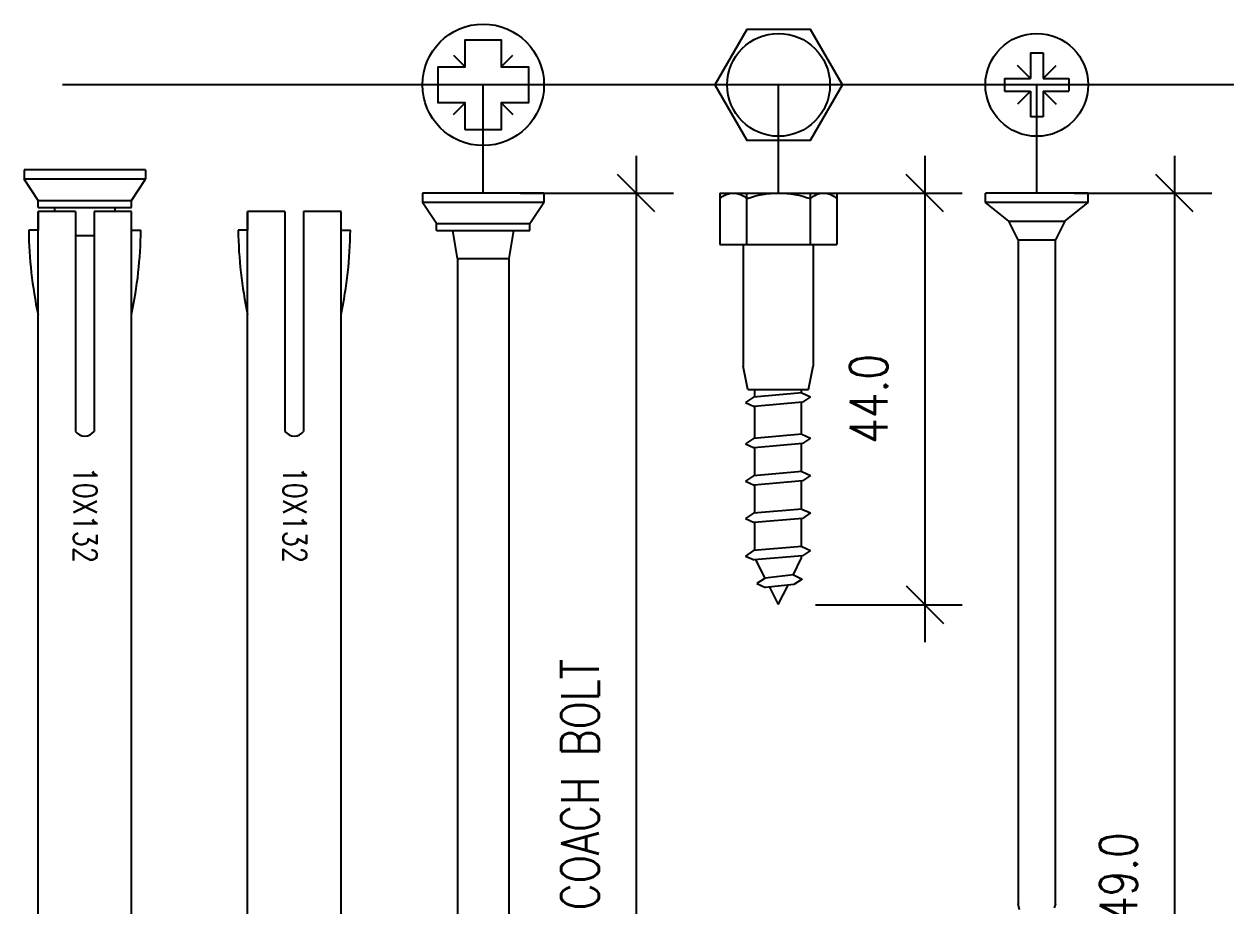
# Model space of a CAD drawing. Header units: millimetres. Extents: x 0 to 23312, y -3206 to 11448.
# Drawn here: x 6557.6 to 6686.2, y -2293.9 to -2199.6 of the extents above; entities that cross this region are included whole.
import ezdxf

# ---------------------------------------------------------------- set-up
doc = ezdxf.new("R2010")
doc.units = ezdxf.units.MM
doc.header["$LTSCALE"] = 10
doc.header["$PDMODE"] = 35
for name, color, linetype in [('02 - Notes & Text', 251, 'Continuous'), ('40 - Detail Outline', 142, 'Continuous'), ('41 - Detail', 7, 'Continuous')]:
    doc.layers.add(name, color=color, linetype=linetype)
doc.styles.add('1-2', font='romans.shx', dxfattribs={"width": 0.8, "height": 4})
doc.dimstyles.new('1-2', dxfattribs={"dimtxt": 4, "dimasz": 4, "dimexe": 4, "dimexo": 4, "dimgap": 4, "dimtad": 1, "dimdec": 0, "dimzin": 0, "dimdsep": 46, "dimtxsty": '1-2', "dimblk": 'OBLIQUE', "dimcen": 4, "dimdle": 4, "dimclrd": 251, "dimclre": 251, "dimclrt": 251, "dimadec": 0, "dimazin": 0, "dimtfac": 1, "dimtdec": 0, "dimtix": 1, "dimtmove": 1, "dimatfit": 3, "dimfxl": 1, "dimtolj": 1, "dimtzin": 0, "dimlwd": 25, "dimarcsym": 0})

# ---------------------------------------------------------------- blocks, each defined once
blk = doc.blocks.new('_Oblique')
at = {"color": 0, "linetype": 'ByBlock', "lineweight": -2}
blk.add_line((-0.5, -0.5), (0.5, 0.5), dxfattribs=at)
blk = doc.blocks.new('*D45')
at = {"layer": '02 - Notes & Text', "color": 251, "lineweight": 25, "ltscale": 10, "transparency": 16777216}
blk.add_line((6680.69, -2213.67), (6680.69, -2370.67), dxfattribs=at)
at = {"layer": '02 - Notes & Text', "color": 251, "lineweight": -2, "ltscale": 10, "transparency": 16777216}
for p, q in [((6669.95, -2217.67), (6684.69, -2217.67)), ((6669.95, -2366.67), (6684.69, -2366.67))]:
    blk.add_line(p, q, dxfattribs=at)
at = {"layer": 'Defpoints', "color": 0, "ltscale": 10, "transparency": 16777216}
for p in [(6665.95, -2217.67), (6665.95, -2366.67), (6680.69, -2366.67)]:
    blk.add_point(p, dxfattribs=at)
at = {"layer": '02 - Notes & Text', "color": 251, "lineweight": 25, "ltscale": 10, "transparency": 16777216, "xscale": 4, "yscale": 4, "zscale": 4}
for p, rotation in [((6680.69, -2217.67), 90), ((6680.69, -2366.67), 270)]:
    blk.add_blockref('_Oblique', p, dxfattribs=dict(at, rotation=rotation))
at = {"layer": '02 - Notes & Text', "color": 251, "ltscale": 10, "transparency": 16777216, "insert": (6674.69, -2292.17), "char_height": 4, "attachment_point": 5, "rotation": 90, "style": '1-2'}
blk.add_mtext('\\A1;149.0', dxfattribs=at)
blk = doc.blocks.new('*D46')
at = {"layer": '02 - Notes & Text', "color": 251, "lineweight": 25, "ltscale": 10, "transparency": 16777216}
blk.add_line((6653.97, -2213.67), (6653.97, -2265.67), dxfattribs=at)
at = {"layer": '02 - Notes & Text', "color": 251, "lineweight": -2, "ltscale": 10, "transparency": 16777216}
for p, q in [((6642.3, -2217.67), (6657.97, -2217.67)), ((6642.3, -2261.67), (6657.97, -2261.67))]:
    blk.add_line(p, q, dxfattribs=at)
at = {"layer": 'Defpoints', "color": 0, "ltscale": 10, "transparency": 16777216}
for p in [(6638.3, -2217.67), (6638.3, -2261.67), (6653.97, -2261.67)]:
    blk.add_point(p, dxfattribs=at)
at = {"layer": '02 - Notes & Text', "color": 251, "lineweight": 25, "ltscale": 10, "transparency": 16777216, "xscale": 4, "yscale": 4, "zscale": 4}
for p, rotation in [((6653.97, -2217.67), 90), ((6653.97, -2261.67), 270)]:
    blk.add_blockref('_Oblique', p, dxfattribs=dict(at, rotation=rotation))
at = {"layer": '02 - Notes & Text', "color": 251, "ltscale": 10, "transparency": 16777216, "insert": (6647.97, -2239.67), "char_height": 4, "attachment_point": 5, "rotation": 90, "style": '1-2'}
blk.add_mtext('\\A1;44.0', dxfattribs=at)
blk = doc.blocks.new('*D47')
at = {"layer": '02 - Notes & Text', "color": 251, "lineweight": 25, "ltscale": 10, "transparency": 16777216}
blk.add_line((6623.09, -2213.67), (6623.09, -2362.67), dxfattribs=at)
at = {"layer": '02 - Notes & Text', "color": 251, "lineweight": -2, "ltscale": 10, "transparency": 16777216}
for p, q in [((6610.74, -2217.67), (6627.09, -2217.67)), ((6610.74, -2358.67), (6627.09, -2358.67))]:
    blk.add_line(p, q, dxfattribs=at)
at = {"layer": 'Defpoints', "color": 0, "ltscale": 10, "transparency": 16777216}
for p in [(6606.74, -2217.67), (6606.74, -2358.67), (6623.09, -2358.67)]:
    blk.add_point(p, dxfattribs=at)
at = {"layer": '02 - Notes & Text', "color": 251, "lineweight": 25, "ltscale": 10, "transparency": 16777216, "xscale": 4, "yscale": 4, "zscale": 4}
for p, rotation in [((6623.09, -2217.67), 90), ((6623.09, -2358.67), 270)]:
    blk.add_blockref('_Oblique', p, dxfattribs=dict(at, rotation=rotation))
at = {"layer": '02 - Notes & Text', "color": 251, "ltscale": 10, "transparency": 16777216, "insert": (6617.09, -2288.17), "char_height": 4, "attachment_point": 5, "rotation": 90, "style": '1-2'}
blk.add_mtext('\\A1;141.0 COACH BOLT', dxfattribs=at)

msp = doc.modelspace()

# ---------------------------------------------------------------- linework, layer by layer
at = {"layer": '40 - Detail Outline', "ltscale": 10}
for p, q in [((6804.623, -2206.086), (6561.736, -2206.086)), ((6606.736, -2217.667), (6606.736, -2206.086)), ((6638.333, -2217.667), (6638.333, -2206.086)), ((6665.955, -2217.671), (6665.955, -2206.091))]:
    msp.add_line(p, q, dxfattribs=at)
at = {"layer": '41 - Detail', "color": 251}
for p, q in [((6665.267, -2202.647), (6665.267, -2205.397)), ((6665.267, -2202.647), (6666.642, -2202.647)), ((6666.642, -2202.647), (6666.642, -2205.397)), ((6603.555, -2202.905), (6604.806, -2204.156)), ((6608.667, -2204.156), (6609.917, -2202.905)), ((6665.267, -2205.397), (6663.892, -2204.022)), ((6666.642, -2205.397), (6668.017, -2204.022)), ((6662.517, -2205.397), (6665.267, -2205.397)), ((6662.517, -2205.397), (6662.517, -2206.772)), ((6666.642, -2205.397), (6669.392, -2205.397)), ((6669.392, -2205.397), (6669.392, -2206.772)), ((6662.517, -2206.772), (6665.267, -2206.772)), ((6665.267, -2206.772), (6663.892, -2208.147)), ((6665.267, -2206.772), (6665.267, -2209.522)), ((6666.642, -2206.772), (6666.642, -2209.522)), ((6666.642, -2206.772), (6669.392, -2206.772)), ((6666.642, -2206.772), (6668.017, -2208.147)), ((6603.555, -2209.267), (6604.806, -2208.017)), ((6608.667, -2208.017), (6609.917, -2209.267)), ((6666.642, -2209.522), (6665.267, -2209.522)), ((6570.61, -2215.186), (6557.61, -2215.186)), ((6557.61, -2215.186), (6557.61, -2216.186)), ((6570.61, -2215.186), (6570.61, -2216.186)), ((6570.61, -2216.186), (6557.61, -2216.186)), ((6559.11, -2218.436), (6557.61, -2216.186)), ((6569.11, -2218.436), (6570.61, -2216.186)), ((6613.236, -2217.667), (6600.236, -2217.667)), ((6600.236, -2217.667), (6600.236, -2218.667)), ((6613.236, -2217.667), (6613.236, -2218.667)), ((6632.051, -2217.667), (6644.551, -2217.667)), ((6632.051, -2217.667), (6632.051, -2223.167)), ((6634.92, -2223.167), (6634.92, -2217.667)), ((6641.747, -2223.167), (6641.747, -2217.667)), ((6644.551, -2217.667), (6644.551, -2223.167)), ((6671.455, -2217.671), (6660.455, -2217.671)), ((6660.455, -2218.671), (6660.455, -2217.671)), ((6671.455, -2218.671), (6671.455, -2217.671)), ((6559.11, -2219.186), (6559.11, -2218.436)), ((6559.11, -2218.436), (6569.11, -2218.436)), ((6559.11, -2219.186), (6569.11, -2219.186)), ((6560.86, -2219.186), (6567.36, -2219.186)), ((6560.935, -2219.636), (6560.86, -2219.186)), ((6567.36, -2219.186), (6567.285, -2219.636)), ((6569.11, -2219.186), (6569.11, -2218.436)), ((6613.236, -2218.667), (6600.236, -2218.667)), ((6601.736, -2220.917), (6600.236, -2218.667)), ((6611.736, -2220.917), (6613.236, -2218.667)), ((6662.955, -2220.671), (6660.455, -2218.671)), ((6671.455, -2218.671), (6660.455, -2218.671)), ((6668.955, -2220.671), (6671.455, -2218.671)), ((6559.11, -2351.136), (6559.11, -2219.636)), ((6563.11, -2219.636), (6559.11, -2219.636)), ((6559.11, -2219.636), (6559.11, -2221.636)), ((6563.11, -2219.636), (6563.11, -2243.136)), ((6569.11, -2219.636), (6565.11, -2219.636)), ((6565.11, -2219.636), (6565.11, -2243.136)), ((6569.11, -2351.136), (6569.11, -2219.636)), ((6581.524, -2351.136), (6581.524, -2219.636)), ((6585.524, -2219.636), (6581.524, -2219.636)), ((6581.524, -2219.636), (6581.524, -2221.636)), ((6585.524, -2219.636), (6585.524, -2243.136)), ((6591.524, -2219.636), (6587.524, -2219.636)), ((6587.524, -2219.636), (6587.524, -2243.136)), ((6591.524, -2351.136), (6591.524, -2219.636)), ((6559.11, -2221.636), (6558.11, -2221.636)), ((6569.11, -2221.636), (6570.11, -2221.636)), ((6581.524, -2221.636), (6580.524, -2221.636)), ((6591.524, -2221.636), (6592.524, -2221.636)), ((6601.736, -2221.667), (6601.736, -2220.917)), ((6601.736, -2220.917), (6611.736, -2220.917)), ((6601.736, -2221.667), (6611.736, -2221.667)), ((6603.486, -2221.667), (6609.986, -2221.667)), ((6603.986, -2224.667), (6603.486, -2221.667)), ((6609.986, -2221.667), (6609.486, -2224.667)), ((6611.736, -2221.667), (6611.736, -2220.917)), ((6662.955, -2220.671), (6668.955, -2220.671)), ((6663.955, -2222.67), (6662.955, -2220.671)), ((6668.955, -2220.671), (6667.955, -2222.672)), ((6563.11, -2222.186), (6565.11, -2222.186)), ((6563.11, -2222.186), (6565.11, -2222.186)), ((6632.051, -2223.167), (6644.551, -2223.167)), ((6634.551, -2223.167), (6634.551, -2236.167)), ((6642.051, -2223.167), (6642.051, -2236.167)), ((6663.955, -2222.67), (6663.956, -2293.671)), ((6663.955, -2222.67), (6667.955, -2222.672)), ((6663.955, -2222.67), (6663.956, -2293.671)), ((6663.955, -2222.67), (6667.955, -2222.672)), ((6667.956, -2293.671), (6667.955, -2222.672)), ((6603.986, -2224.667), (6603.986, -2313.667)), ((6603.986, -2224.667), (6609.486, -2224.667)), ((6604.736, -2224.667), (6608.736, -2224.667)), ((6609.486, -2224.667), (6609.486, -2313.667)), ((6635.051, -2238.667), (6634.551, -2236.167)), ((6641.551, -2238.667), (6642.051, -2236.167)), ((6635.051, -2238.667), (6641.551, -2238.667)), ((6635.801, -2239.471), (6635.801, -2238.667)), ((6640.801, -2239.034), (6640.801, -2238.667)), ((6635.642, -2239.485), (6634.777, -2240.063)), ((6640.826, -2239.032), (6635.642, -2239.485)), ((6640.826, -2239.032), (6641.758, -2239.452)), ((6641.758, -2239.452), (6640.894, -2240.03)), ((6634.777, -2240.063), (6635.709, -2240.483)), ((6640.894, -2240.03), (6635.709, -2240.483)), ((6635.801, -2243.881), (6635.801, -2240.475)), ((6640.801, -2243.444), (6640.801, -2240.038)), ((6640.826, -2243.442), (6635.642, -2243.895)), ((6640.826, -2243.442), (6641.758, -2243.862)), ((6635.642, -2243.895), (6634.777, -2244.473)), ((6634.777, -2244.473), (6635.709, -2244.893)), ((6640.894, -2244.44), (6635.709, -2244.893)), ((6635.801, -2247.881), (6635.801, -2244.885)), ((6640.801, -2247.444), (6640.801, -2244.448)), ((6641.758, -2243.862), (6640.894, -2244.44)), ((6640.826, -2247.442), (6635.642, -2247.895)), ((6640.826, -2247.442), (6641.758, -2247.862)), ((6635.642, -2247.895), (6634.777, -2248.473)), ((6634.777, -2248.473), (6635.709, -2248.893)), ((6640.894, -2248.44), (6635.709, -2248.893)), ((6635.801, -2251.881), (6635.801, -2248.885)), ((6640.801, -2251.444), (6640.801, -2248.448)), ((6641.758, -2247.862), (6640.894, -2248.44)), ((6640.826, -2251.442), (6635.642, -2251.895)), ((6640.826, -2251.442), (6641.758, -2251.862)), ((6635.642, -2251.895), (6634.777, -2252.473)), ((6634.777, -2252.473), (6635.709, -2252.893)), ((6640.894, -2252.44), (6635.709, -2252.893)), ((6640.801, -2255.444), (6640.801, -2252.448)), ((6641.758, -2251.862), (6640.894, -2252.44)), ((6635.801, -2255.881), (6635.801, -2252.885)), ((6635.642, -2255.895), (6634.777, -2256.473)), ((6634.777, -2256.473), (6635.709, -2256.893)), ((6640.826, -2255.442), (6635.642, -2255.895)), ((6640.894, -2256.44), (6635.709, -2256.893)), ((6639.884, -2258.502), (6640.801, -2256.667)), ((6640.801, -2256.667), (6640.801, -2256.448)), ((6640.826, -2255.442), (6641.758, -2255.862)), ((6641.758, -2255.862), (6640.894, -2256.44)), ((6636.894, -2258.851), (6635.906, -2256.876)), ((6636.896, -2258.85), (6636.013, -2259.398)), ((6639.94, -2258.496), (6636.896, -2258.85)), ((6639.94, -2258.496), (6640.858, -2258.946)), ((6640.858, -2258.946), (6639.975, -2259.495)), ((6636.013, -2259.398), (6636.931, -2259.849)), ((6639.975, -2259.495), (6636.931, -2259.849)), ((6637.367, -2259.798), (6638.301, -2261.667)), ((6638.301, -2261.667), (6639.351, -2259.568)), ((6664.114, -2294.304), (6663.956, -2293.671)), ((6667.956, -2293.671), (6667.834, -2294.103))]:
    msp.add_line(p, q, dxfattribs=at)
for points in [[(6604.806, -2210.912), (6604.806, -2208.017), (6601.91, -2208.017), (6601.91, -2204.156), (6604.806, -2204.156), (6604.806, -2201.26), (6608.667, -2201.26), (6608.667, -2204.156), (6611.563, -2204.156), (6611.563, -2208.017), (6608.667, -2208.017), (6608.667, -2210.912)], [(6634.92, -2200.174), (6631.506, -2206.086), (6634.92, -2211.999), (6641.747, -2211.999), (6645.161, -2206.086), (6641.747, -2200.174)]]:
    msp.add_lwpolyline(points, close=True, dxfattribs=at)
msp.add_lwpolyline([(6632.051, -2218.256, -0.4112956), (6634.92, -2218.256, -0.1727892), (6641.747, -2218.256, -0.4206552), (6644.551, -2218.256, -0.102242)], format="xyb", dxfattribs=at)
for centre, radius in [((6606.736, -2206.086), 6.5), ((6638.333, -2206.086), 5.5), ((6665.955, -2206.091), 5.5)]:
    msp.add_circle(centre, radius, dxfattribs=at)
for centre, radius, start, end in [((6603.877, -2221.107), 45.769, 180.66298, 192.0174), ((6524.344, -2221.107), 45.769, 347.9826, 359.33702), ((6626.29, -2221.107), 45.769, 180.66298, 192.0174), ((6546.757, -2221.107), 45.769, 347.9826, 359.33702), ((6564.11, -2242.386), 1.25, 216.8699, 323.1301), ((6586.524, -2242.386), 1.25, 216.8699, 323.1301)]:
    msp.add_arc(centre, radius, start, end, dxfattribs=at)

# ---------------------------------------------------------------- texts
at = {"layer": '41 - Detail', "color": 251, "char_height": 2.5, "width": 26.28578, "attachment_point": 1, "rotation": 270, "style": '1-2'}
for insert in [(6565.413, -2246.917), (6587.826, -2246.917)]:
    msp.add_mtext('10X132', dxfattribs=dict(at, insert=insert))

# ---------------------------------------------------------------- dimensions: what is measured, and where the dimension line sits
at = {"layer": '02 - Notes & Text', "ltscale": 10}
for base, p1, p2, override, picture, middle in [((6623.094, -2358.667), (6606.736, -2217.667), (6606.736, -2358.667), {"dimdec": 1, "dimpost": ' COACH BOLT'}, '*D47', (6617.094, -2288.167)), ((6653.974, -2261.667), (6638.301, -2217.667), (6638.301, -2261.667), {"dimdec": 1}, '*D46', (6647.974, -2239.667)), ((6680.688, -2366.671), (6665.955, -2217.671), (6665.955, -2366.671), {"dimdec": 1}, '*D45', (6674.688, -2292.171))]:
    dim = msp.add_linear_dim(base=base, p1=p1, p2=p2, angle=90, dimstyle='1-2', override=override, dxfattribs=at)
    dim.commit()
    dim.dimension.update_dxf_attribs({"geometry": picture, "text_midpoint": middle})

doc.saveas('drawing.dxf')
